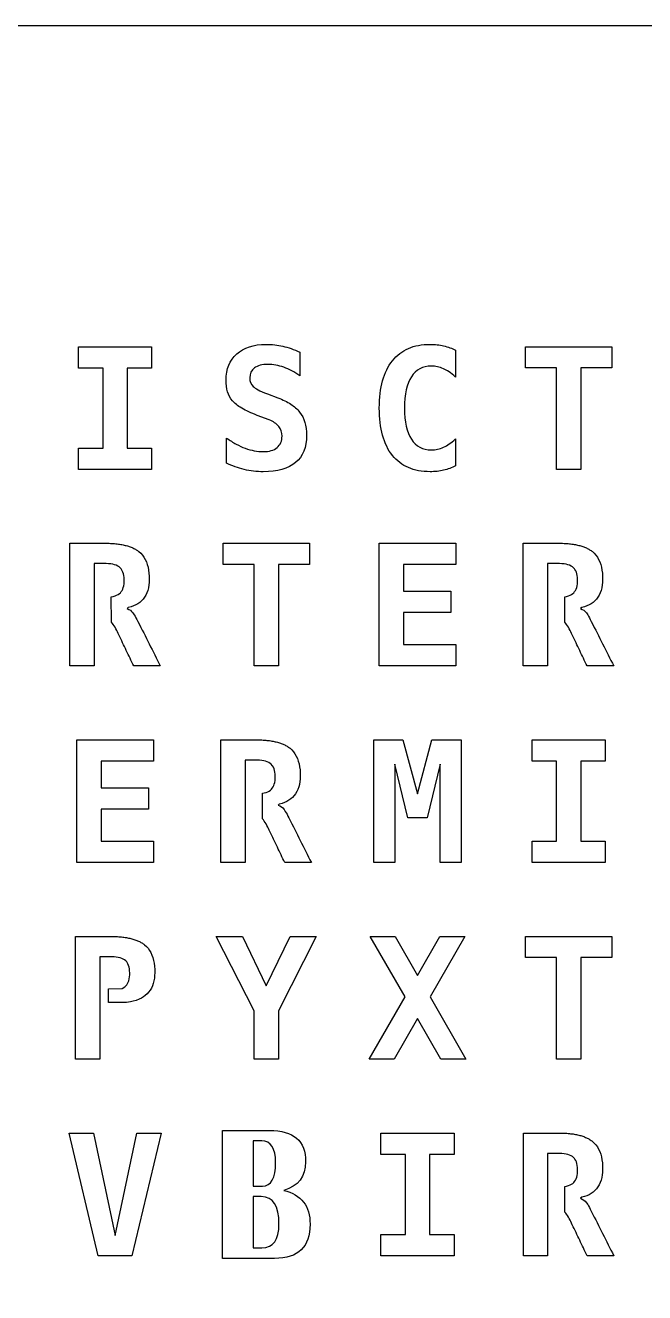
# Model space of a CAD drawing. Extents: x 14 to 293, y 10 to 290.
# Drawn here: x 93.5 to 161.8, y 149.8 to 289.5 of the extents above; entities that cross this region are included whole.
import ezdxf

# ---------------------------------------------------------------- set-up
doc = ezdxf.new("R2010")
doc.units = 0
doc.layers.add('Layer_1', color=7, linetype='CONTINUOUS')

msp = doc.modelspace()

# ---------------------------------------------------------------- linework, layer by layer
at = {"layer": 'Layer_1', "color": 5}
for points in [[(293.161773, 10.134256), (13.76052, 10.134256), (13.76052, 289.5355), (293.161773, 289.5355)], [(99.423762, 251.757945), (99.423762, 254.114157), (107.479484, 254.114157), (107.479484, 251.757945), (104.788126, 251.757945), (104.788126, 242.941282), (107.479484, 242.941282), (107.479484, 240.585069), (99.423762, 240.585069), (99.423762, 242.941282), (102.114765, 242.941282), (102.114765, 251.757945)], [(154.798541, 240.585069), (152.12518, 240.585069), (152.12518, 251.776288), (148.691227, 251.776288), (148.691227, 254.114157), (158.232496, 254.114157), (158.232496, 251.776288), (154.798541, 251.776288)], [(121.458209, 218.915149), (118.785198, 218.915149), (118.785198, 230.106016), (115.350891, 230.106016), (115.350891, 232.443885), (124.892514, 232.443885), (124.892514, 230.106016), (121.458209, 230.106016)], [(141.005383, 218.915149), (132.578189, 218.915149), (132.578189, 232.443885), (141.005383, 232.443885), (141.005383, 230.088025), (135.251198, 230.088025), (135.251198, 227.170189), (140.461749, 227.170189), (140.461749, 224.814328), (135.251198, 224.814328), (135.251198, 221.27101), (141.005383, 221.27101)], [(107.665396, 197.245044), (99.23785, 197.245044), (99.23785, 210.77378), (107.665396, 210.77378), (107.665396, 208.417919), (101.911211, 208.417919), (101.911211, 205.500078), (107.121762, 205.500078), (107.121762, 203.144221), (101.911211, 203.144221), (101.911211, 199.600907), (107.665396, 199.600907)], [(131.984636, 210.77378), (135.174466, 210.77378), (136.787374, 204.838617), (138.390757, 210.77378), (141.598933, 210.77378), (141.598933, 197.245044), (139.297399, 197.245044), (139.297399, 208.082777), (137.865469, 202.165257), (135.736092, 202.165257), (134.28617, 208.082777), (134.28617, 197.245044), (131.984636, 197.245044)], [(149.43418, 208.417919), (149.43418, 210.77378), (157.489544, 210.77378), (157.489544, 208.417919), (154.798541, 208.417919), (154.798541, 199.600905), (157.489544, 199.600905), (157.489544, 197.245044), (149.43418, 197.245044), (149.43418, 199.600905), (152.12518, 199.600905), (152.12518, 208.417919)], [(114.607761, 189.10386), (117.489264, 189.10386), (120.117116, 183.666826), (122.754144, 189.10386), (125.635644, 189.10386), (121.45803, 180.903152), (121.45803, 175.574772), (118.785021, 175.574772), (118.785021, 180.903152)], [(142.133669, 175.574772), (139.369644, 175.574772), (136.7873, 180.051189), (134.213772, 175.574772), (131.450099, 175.574772), (135.419222, 182.443387), (131.558755, 189.10386), (134.322428, 189.10386), (136.7873, 184.799248), (139.260987, 189.10386), (142.024661, 189.10386), (138.182892, 182.443387)], [(154.798541, 175.574772), (152.12518, 175.574772), (152.12518, 186.765639), (148.691227, 186.765639), (148.691227, 189.10386), (158.232496, 189.10386), (158.232496, 186.765639), (154.798541, 186.765639)], [(103.447035, 156.133713), (105.830412, 167.433591), (108.521413, 167.433591), (105.304773, 153.904852), (101.598471, 153.904852), (98.381828, 167.433591), (101.073183, 167.433591)], [(132.763927, 165.077727), (132.763927, 167.433591), (140.819643, 167.433591), (140.819643, 165.077727), (138.12829, 165.077727), (138.12829, 156.260715), (140.819643, 156.260715), (140.819643, 153.904852), (132.763927, 153.904852), (132.763927, 156.260715), (135.455279, 156.260715), (135.455279, 165.077727)]]:
    msp.add_lwpolyline(points, close=True, dxfattribs=at)
for points in [[(123.805249, 253.525017), (123.805249, 250.915506)], [(141.000797, 253.71516), (141.000797, 250.742998)], [(120.244296, 248.912777), (121.395061, 248.477802)], [(120.443263, 246.031277), (119.129159, 246.529754)], [(115.731539, 241.283217), (115.731539, 244.046894)], [(141.000797, 243.955874), (141.000797, 240.983709)], [(104.776207, 225.244507), (104.964235, 225.15843), (105.131807, 225.05189), (105.272216, 224.931941), (105.418266, 224.759785), (105.562903, 224.549531), (105.652864, 224.403833), (105.749172, 224.236264), (105.851476, 224.047526), (105.95978, 223.836918), (106.141107, 223.477082), (106.294214, 223.172634), (106.446616, 222.86889), (106.599723, 222.564441), (106.752829, 222.260697), (106.905581, 221.956249), (107.058688, 221.652155), (107.211439, 221.348057), (107.364546, 221.043963), (107.5173, 220.739867), (107.670052, 220.435771), (107.823161, 220.131674), (107.975913, 219.827578), (108.12902, 219.523485), (108.282126, 219.219037), (108.434529, 218.915292), (105.498699, 218.915292), (105.397099, 219.128724), (105.295144, 219.342155), (105.19319, 219.555587), (105.091235, 219.769018), (104.989283, 219.982449), (104.88698, 220.196233), (104.785025, 220.409664), (104.683073, 220.623096), (104.581119, 220.836527), (104.479167, 221.05031), (104.377567, 221.263742), (104.275612, 221.477173), (104.173658, 221.690607), (104.071706, 221.904391), (103.969751, 222.117822), (103.867799, 222.331254), (103.79301, 222.491768), (103.704461, 222.67627), (103.629672, 222.825852), (103.53407, 223.008238), (103.437761, 223.177571), (103.341099, 223.334559), (103.24338, 223.479196), (103.145661, 223.610786), (103.047234, 223.730378), (103.028898, 226.551202), (103.245505, 226.59177), (103.442707, 226.646452), (103.620155, 226.714185), (103.777494, 226.795677), (103.915432, 226.890927), (104.029378, 226.995352), (104.126747, 227.112118), (104.212824, 227.245823), (104.287614, 227.396461), (104.35041, 227.565442), (104.398387, 227.758763), (104.430139, 227.978544), (104.444586, 228.19233), (104.447232, 228.418816), (104.436278, 228.654472), (104.410507, 228.872135), (104.370291, 229.071456), (104.314551, 229.252433), (104.244701, 229.415771), (104.160386, 229.560763), (104.112409, 229.62638), (104.005515, 229.744206), (103.881338, 229.846865), (103.737053, 229.936823), (103.573715, 230.013378), (103.390975, 230.076523), (103.189183, 230.126265), (102.967991, 230.162955), (102.727398, 230.186238), (102.467751, 230.196107), (102.281839, 230.196636), (102.203168, 230.196636), (101.140244, 230.196636), (101.140244, 226.508329), (101.140244, 225.384728), (101.140244, 224.261124), (101.140244, 218.915104), (98.467233, 218.915104), (98.467233, 232.44384), (101.603794, 232.44384), (101.844742, 232.44384), (102.086045, 232.44384), (102.327699, 232.44384)], [(154.771704, 225.244507), (154.959733, 225.15843), (155.127304, 225.05189), (155.26771, 224.931941), (155.41376, 224.759785), (155.5584, 224.549531), (155.648358, 224.403833), (155.744669, 224.236264), (155.846973, 224.047526), (155.955278, 223.836918), (156.136607, 223.477082), (156.289359, 223.172634), (156.442114, 222.86889), (156.59522, 222.564441), (156.748327, 222.260697), (156.901078, 221.956249), (157.054185, 221.652155), (157.206939, 221.348057), (157.359691, 221.043963), (157.512798, 220.739867), (157.665552, 220.435771), (157.818659, 220.131674), (157.971411, 219.827578), (158.124517, 219.523485), (158.277623, 219.219037), (158.430023, 218.915292), (155.494194, 218.915292), (155.392242, 219.128724), (155.290642, 219.342155), (155.188687, 219.555587), (155.086735, 219.769018), (154.984781, 219.982449), (154.882477, 220.196233), (154.780522, 220.409664), (154.678568, 220.623096), (154.576616, 220.836527), (154.474661, 221.05031), (154.37271, 221.263742), (154.27111, 221.477173), (154.169155, 221.690607), (154.067203, 221.904391), (153.965249, 222.117822), (153.863297, 222.331254), (153.788507, 222.491768), (153.699959, 222.67627), (153.625169, 222.825852), (153.529564, 223.008238), (153.433259, 223.177571), (153.336596, 223.334559), (153.238877, 223.479196), (153.141156, 223.610786), (153.042731, 223.730378), (153.024395, 226.551202), (153.241002, 226.59177), (153.438204, 226.646452), (153.615652, 226.714185), (153.772992, 226.795677), (153.910575, 226.890927), (154.024875, 226.995352), (154.122244, 227.112118), (154.208321, 227.245823), (154.283111, 227.396461), (154.345905, 227.565442), (154.393532, 227.758763), (154.425282, 227.978544), (154.440099, 228.19233), (154.442745, 228.418816), (154.431791, 228.654472), (154.406047, 228.872135), (154.365828, 229.071456), (154.310088, 229.252433), (154.240238, 229.415771), (154.155571, 229.560763), (154.107946, 229.62638), (154.001055, 229.744206), (153.876523, 229.846865), (153.73259, 229.936823), (153.569252, 230.013378), (153.386512, 230.076523), (153.184722, 230.126265), (152.963531, 230.162955), (152.722935, 230.186238), (152.463288, 230.196107), (152.277374, 230.196636), (152.198705, 230.196636), (151.135781, 230.196636), (151.135781, 226.508329), (151.135781, 225.384728), (151.135781, 224.261124), (151.135781, 218.915104), (148.462667, 218.915104), (148.462667, 232.44384), (151.599228, 232.44384), (151.840176, 232.44384), (152.081479, 232.44384), (152.322779, 232.44384)], [(106.078695, 231.519577), (106.282956, 231.335776), (106.466047, 231.131517), (106.629385, 230.906447), (106.771908, 230.660559), (106.89432, 230.394208), (106.996275, 230.108104), (107.07847, 229.80542), (107.141267, 229.486156), (107.183952, 229.151013), (107.207235, 228.799647), (107.210754, 228.462038), (107.194906, 228.10185), (107.169506, 227.849613), (107.117295, 227.53705), (107.043916, 227.2513), (106.949018, 226.987418), (106.831897, 226.739416), (106.693253, 226.507286), (106.532034, 226.291034), (106.359172, 226.100886), (106.168317, 225.929785), (105.958767, 225.777033), (105.729812, 225.642977), (105.479339, 225.528322), (105.203112, 225.433427), (104.901487, 225.358637), (104.776251, 225.244337), (104.776209, 225.244507)], [(156.074234, 231.519577), (156.278493, 231.335776), (156.461584, 231.131517), (156.624925, 230.906447), (156.767445, 230.660559), (156.88986, 230.394208), (156.991815, 230.108104), (157.074013, 229.80542), (157.136806, 229.486156), (157.179492, 229.151013), (157.202775, 228.799647), (157.206294, 228.462038), (157.190392, 228.10185), (157.164992, 227.849613), (157.11278, 227.53705), (157.039403, 227.2513), (156.944505, 226.987418), (156.827381, 226.739416), (156.68874, 226.507286), (156.527521, 226.291034), (156.354658, 226.100886), (156.163452, 225.929785), (155.953902, 225.777033), (155.725299, 225.642977), (155.474829, 225.528322), (155.198601, 225.433427), (154.896973, 225.358637), (154.771738, 225.244337), (154.771683, 225.244507)], [(121.431349, 203.574679), (121.61938, 203.488602), (121.787304, 203.382062), (121.92771, 203.262119), (122.07376, 203.089611), (122.218048, 202.879706), (122.308006, 202.733653), (122.404314, 202.566437), (122.506973, 202.377347), (122.615277, 202.16709), (122.796252, 201.806905), (122.949359, 201.502806), (123.102113, 201.19871), (123.25522, 200.894617), (123.408324, 200.59052), (123.561078, 200.286424), (123.713833, 199.982328), (123.866585, 199.678234), (124.019691, 199.374138), (124.172797, 199.06969), (124.325552, 198.765948), (124.478658, 198.4615), (124.63141, 198.157756), (124.784165, 197.853308), (124.937271, 197.549209), (125.090023, 197.245116), (122.154193, 197.245116), (122.052241, 197.458547), (121.950287, 197.67233), (121.848335, 197.885764), (121.74638, 198.099193), (121.644429, 198.312627), (121.542474, 198.526059), (121.440522, 198.739842), (121.338568, 198.953273), (121.236616, 199.166705), (121.134661, 199.380136), (121.032709, 199.59392), (120.930755, 199.807351), (120.828803, 200.020783), (120.726848, 200.234211), (120.625248, 200.447997), (120.523294, 200.661431), (120.448507, 200.821944), (120.359607, 201.006094), (120.285169, 201.156025), (120.189215, 201.338058), (120.093256, 201.507746), (119.996596, 201.664734), (119.898874, 201.809374), (119.800804, 201.940959), (119.702379, 202.060199), (119.684043, 204.881374), (119.901002, 204.921945), (120.098206, 204.976272), (120.275654, 205.04436), (120.432994, 205.125852), (120.570577, 205.221102), (120.684877, 205.325525), (120.782244, 205.442296), (120.868321, 205.575998), (120.943113, 205.726636), (121.005907, 205.895263), (121.053532, 206.08894), (121.085282, 206.308722), (121.100099, 206.522505), (121.102744, 206.748989), (121.091791, 206.984645), (121.066047, 207.201955), (121.025475, 207.401279), (120.97009, 207.582606), (120.90024, 207.745592), (120.815574, 207.890584), (120.767594, 207.9562), (120.660702, 208.074027), (120.536523, 208.17704), (120.39259, 208.266644), (120.229254, 208.343201), (120.04616, 208.406346), (119.84437, 208.456443), (119.623179, 208.493132), (119.382937, 208.516416), (119.123291, 208.526285), (118.937376, 208.526549), (118.858353, 208.526549), (117.795781, 208.526549), (117.795781, 204.838591), (117.795781, 203.71499), (117.795781, 202.59139), (117.795781, 197.245018), (115.122418, 197.245018), (115.122418, 210.773753), (118.258982, 210.773753), (118.500282, 210.773753), (118.741584, 210.773753), (118.982884, 210.773753)], [(122.733882, 209.849863), (122.93814, 209.666067), (123.121587, 209.461455), (123.28457, 209.236379), (123.427445, 208.990845), (123.54986, 208.724497), (123.651814, 208.438041), (123.73401, 208.135358), (123.796451, 207.816442), (123.839491, 207.481305), (123.862775, 207.129936), (123.86595, 206.792325), (123.850419, 206.432137), (123.825019, 206.179899), (123.772808, 205.867336), (123.699429, 205.581586), (123.604179, 205.317709), (123.48741, 205.069705), (123.348414, 204.837572), (123.187545, 204.620966), (123.014684, 204.431172), (122.823478, 204.259722), (122.613928, 204.107322), (122.385325, 203.973266), (122.1345, 203.858614), (121.858627, 203.763713), (121.557, 203.688572), (121.43141, 203.574624), (121.431325, 203.574679)], [(104.404425, 181.810853), (102.735073, 181.810853), (102.735073, 183.332742), (104.232975, 183.374017), (104.52825, 183.550761), (104.64255, 183.655536), (104.739564, 183.771953), (104.825641, 183.905657), (104.900431, 184.056295), (104.963579, 184.225277), (105.011204, 184.418952), (105.042954, 184.63873), (105.057771, 184.852162), (105.059623, 185.07865), (105.048696, 185.314304), (105.023296, 185.531617), (104.982724, 185.73129), (104.927339, 185.912265), (104.857489, 186.0756), (104.772822, 186.220592), (104.724843, 186.286214), (104.617951, 186.404041), (104.493774, 186.506699), (104.349841, 186.596306), (104.186149, 186.673212), (104.003409, 186.736358), (103.801619, 186.786099), (103.580427, 186.822789), (103.339834, 186.846072), (103.08054, 186.855941), (102.894622, 186.856471), (102.815602, 186.856471), (101.752678, 186.856471), (101.752678, 183.168163), (101.752678, 182.04456), (101.752678, 180.920959), (101.752678, 175.574587), (99.079669, 175.574587), (99.079669, 189.10372), (102.21623, 189.10372), (102.457179, 189.10372), (102.69883, 189.10372), (102.940136, 189.10372)], [(106.691367, 188.179437), (106.895625, 187.995639), (107.079068, 187.791381), (107.242054, 187.566308), (107.384577, 187.32042), (107.50699, 187.054072), (107.609299, 186.767616), (107.691497, 186.464932), (107.753938, 186.146371), (107.796624, 185.810877), (107.819907, 185.45951), (107.823426, 185.121899), (107.807895, 184.761711), (107.782125, 184.509474), (107.729914, 184.196913), (107.656537, 183.911515), (107.561637, 183.647633), (107.444865, 183.399277), (107.305872, 183.16715), (107.144651, 182.950895), (106.972142, 182.760744), (106.780936, 182.589649), (106.571386, 182.436894), (106.342786, 182.303192), (106.091958, 182.188186)], [(115.293389, 153.615221), (115.293389, 167.723222), (120.462313, 167.723222)], [(119.61917, 166.555169), (118.665606, 166.555169), (118.665606, 161.583801), (118.665606, 161.583801)], [(154.771704, 160.234069), (154.959733, 160.14799), (155.127304, 160.041452), (155.26771, 159.921506), (155.41376, 159.74935), (155.5584, 159.539093), (155.648358, 159.393395), (155.744669, 159.225824), (155.846973, 159.037089), (155.955278, 158.82648), (156.136607, 158.466642), (156.289359, 158.162196), (156.442114, 157.858452), (156.59522, 157.554004), (156.748327, 157.25026), (156.901078, 156.945812), (157.054185, 156.641715), (157.206939, 156.337619), (157.359691, 156.033523), (157.512798, 155.729429), (157.665552, 155.425333), (157.818659, 155.121237), (157.971411, 154.817141), (158.124517, 154.513047), (158.277623, 154.208599), (158.430023, 153.904852), (155.494194, 153.904852), (155.392242, 154.118286), (155.290642, 154.331718), (155.188687, 154.545149), (155.086735, 154.75858), (154.984781, 154.972015), (154.882477, 155.185795), (154.780522, 155.399227), (154.678568, 155.612658), (154.576616, 155.82609), (154.474661, 156.039873), (154.37271, 156.253304), (154.27111, 156.466738), (154.169155, 156.68017), (154.067203, 156.893953), (153.965249, 157.107385), (153.863297, 157.320816), (153.788507, 157.481328), (153.699959, 157.665835), (153.625169, 157.815412), (153.529564, 157.9978), (153.433259, 158.167134), (153.336596, 158.324119), (153.238877, 158.468761), (153.141156, 158.600349), (153.042731, 158.719941), (153.024395, 161.540764), (153.241002, 161.581333), (153.438204, 161.636012), (153.615652, 161.703747), (153.772992, 161.785239), (153.910575, 161.880489), (154.024875, 161.984915), (154.122244, 162.101683), (154.208321, 162.235385), (154.283111, 162.386023), (154.345905, 162.555005), (154.393532, 162.748325), (154.425282, 162.968109), (154.440099, 163.181893), (154.442745, 163.408379), (154.431791, 163.644032), (154.406047, 163.861697), (154.365828, 164.061018), (154.310088, 164.241996), (154.240238, 164.405331), (154.155571, 164.550323), (154.107946, 164.615942), (154.001055, 164.733769), (153.876523, 164.836427), (153.73259, 164.926386), (153.569252, 165.00294), (153.386512, 165.066088), (153.184722, 165.115827), (152.963531, 165.152517), (152.722935, 165.1758), (152.463288, 165.185669), (152.277374, 165.186199), (152.198705, 165.186199), (151.135781, 165.186199), (151.135781, 161.497888), (151.135781, 160.374285), (151.135781, 159.250682), (151.135781, 153.904667), (148.462772, 153.904667), (148.462772, 167.433403), (151.599334, 167.433403), (151.840282, 167.433403), (152.081585, 167.433403), (152.322885, 167.433403)], [(156.074234, 166.509139), (156.278493, 166.325341), (156.461584, 166.12108), (156.624925, 165.896007), (156.767445, 165.650122), (156.88986, 165.383774), (156.991815, 165.097666), (157.074013, 164.794631), (157.136806, 164.475718), (157.179492, 164.140576), (157.202775, 163.789209), (157.206294, 163.451601), (157.190392, 163.091413), (157.164992, 162.839172), (157.11278, 162.526612), (157.039403, 162.240862), (156.944505, 161.976983), (156.827381, 161.728975), (156.68874, 161.496849), (156.527521, 161.280597), (156.354658, 161.090449), (156.163452, 160.918999), (155.953902, 160.766596), (155.725299, 160.63254), (155.474829, 160.517888), (155.198601, 160.42299), (154.896973, 160.3482), (154.771738, 160.2339), (154.771683, 160.234069)], [(118.665606, 161.583801), (119.704541, 161.583801)], [(119.56837, 160.416102), (118.665606, 160.416102), (118.665606, 154.783274), (118.665606, 154.783274)], [(118.665606, 154.783274), (119.627989, 154.783274)], [(121.041224, 153.615221), (115.293389, 153.615221), (115.293389, 153.615221)]]:
    msp.add_lwpolyline(points, dxfattribs=at)
for points in [[(116.85479, 253.316523), (117.646074, 254.017497), (118.721698, 254.367805), (120.080958, 254.367805)], [(120.080958, 254.367805), (120.406925, 254.367805), (120.730425, 254.349814), (121.050748, 254.313478)], [(121.050748, 254.313478), (121.37072, 254.27714), (121.672697, 254.225989), (121.956684, 254.159665)], [(135.790247, 253.918717), (136.484868, 254.218228), (137.282502, 254.367805), (138.182794, 254.367805)], [(138.182794, 254.367805), (138.454434, 254.367805), (138.713022, 254.353703), (138.957497, 254.326882)], [(138.957497, 254.326882), (139.201975, 254.299365), (139.442216, 254.258797), (139.677873, 254.204467)], [(115.67686, 250.426201), (115.67686, 251.658461), (116.069856, 252.621902), (116.85479, 253.316523)], [(121.956684, 254.159665), (122.240672, 254.09299), (122.540887, 254.006911), (122.858742, 253.90108)], [(122.858742, 253.90108), (123.175186, 253.795599), (123.491276, 253.670009), (123.805249, 253.525017)], [(134.023526, 252.564397), (134.506832, 253.168356), (135.095623, 253.620267), (135.790247, 253.918717)], [(139.677873, 254.204467), (140.155184, 254.095811), (140.596157, 253.93283), (141.000798, 253.71516)], [(118.812363, 251.767115), (118.467698, 251.507472), (118.295542, 251.139169), (118.295542, 250.661506)], [(120.289098, 252.156936), (119.642805, 252.156936), (119.150678, 252.027113), (118.812363, 251.767115)], [(122.055816, 251.839788), (121.457855, 252.051103), (120.869419, 252.156936), (120.289098, 252.156936)], [(123.805249, 250.915506), (123.237628, 251.320147), (122.654129, 251.628122), (122.055816, 251.839788)], [(132.582774, 247.345028), (132.582774, 249.622217), (133.062909, 251.362125), (134.023526, 252.564397)], [(138.318264, 251.966436), (137.352, 251.966436), (136.617866, 251.57979), (136.116565, 250.806498)], [(138.984662, 251.898703), (138.764177, 251.943505), (138.541924, 251.966436), (138.318264, 251.966436)], [(139.659529, 251.676453), (139.430223, 251.779111), (139.20515, 251.852843), (138.984662, 251.898703)], [(140.271601, 251.336725), (140.056759, 251.47819), (139.852852, 251.591784), (139.659529, 251.676453)], [(116.393002, 248.151835), (115.915691, 248.70746), (115.67686, 249.465584), (115.67686, 250.426201)], [(118.295542, 250.661506), (118.295542, 250.287205), (118.422542, 249.976055), (118.67619, 249.728403)], [(136.116565, 250.806498), (135.614913, 250.021209), (135.36444, 248.867269), (135.36444, 247.345028)], [(141.000797, 250.742998), (140.728803, 250.996646), (140.485738, 251.194554), (140.271601, 251.336725)], [(118.67619, 249.728403), (118.797194, 249.607401), (118.977111, 249.483576), (119.215591, 249.356928)], [(119.215591, 249.356928), (119.454067, 249.229928), (119.79697, 249.081758), (120.244296, 248.912777)], [(117.416768, 247.331622), (116.969794, 247.600438), (116.628659, 247.873843), (116.393002, 248.151835)], [(119.129159, 246.529754), (118.43489, 246.795396), (117.863739, 247.062805), (117.416768, 247.331622)], [(121.395061, 248.477802), (121.950689, 248.266487), (122.42447, 248.032238), (122.817115, 247.775415)], [(122.817115, 247.775415), (123.210111, 247.518947), (123.53608, 247.22755), (123.795724, 246.901229)], [(134.023526, 242.134475), (133.062909, 243.342745), (132.582774, 245.079478), (132.582774, 247.345028)], [(135.36444, 247.345028), (135.36444, 245.822782), (135.614913, 244.674837), (136.116565, 243.901547)], [(121.03699, 245.727884), (120.858132, 245.845716), (120.660575, 245.946607), (120.443263, 246.031277)], [(123.795724, 246.901229), (124.30937, 246.242591), (124.566548, 245.393805), (124.566548, 244.354869)], [(121.494193, 245.315486), (121.36719, 245.472474), (121.21479, 245.610057), (121.03699, 245.727884)], [(121.856849, 244.246212), (121.856849, 244.656845), (121.735845, 245.013509), (121.494193, 245.315486)], [(115.731539, 244.046894), (116.105837, 243.780897), (116.459325, 243.557586), (116.79129, 243.376257)], [(116.79129, 243.376257), (117.123959, 243.19493), (117.462274, 243.040765), (117.806237, 242.914117)], [(121.313215, 242.995609), (121.67552, 243.297588), (121.856849, 243.714574), (121.856849, 244.246212)], [(124.566548, 244.354869), (124.566548, 243.019953), (124.16191, 242.017), (123.35228, 241.346366)], [(136.116565, 243.901547), (136.617866, 243.122257), (137.352, 242.73279), (138.318264, 242.73279)], [(139.668702, 243.031595), (139.880017, 243.128255), (140.089919, 243.247495), (140.298413, 243.389311)], [(140.298413, 243.389311), (140.506905, 243.531128), (140.741151, 243.720572), (141.000797, 243.955874)], [(117.806237, 242.914117), (118.477223, 242.666467), (119.129159, 242.542639), (119.763458, 242.542639)], [(119.763458, 242.542639), (120.108123, 242.542639), (120.406925, 242.58039), (120.660575, 242.655881)], [(120.660575, 242.655881), (120.914223, 242.73138), (121.131888, 242.844622), (121.313215, 242.995609)], [(135.790247, 240.779803), (135.095623, 241.079311), (134.506832, 241.530518), (134.023526, 242.134475)], [(138.318264, 242.73279), (138.78393, 242.73279), (139.233725, 242.832274), (139.668702, 243.031595)], [(117.688408, 240.567078), (116.999782, 240.730413), (116.347491, 240.968892), (115.731539, 241.283217)], [(118.721698, 240.3861), (118.377385, 240.422086), (118.033072, 240.482411), (117.688408, 240.567078)], [(119.781802, 240.331421), (119.419497, 240.331421), (119.066011, 240.349757), (118.721698, 240.3861)], [(123.35228, 241.346366), (122.537008, 240.669736), (121.34673, 240.331421), (119.781802, 240.331421)], [(138.182794, 240.331421), (137.282502, 240.331421), (136.484868, 240.481001), (135.790247, 240.779803)], [(139.668702, 240.494402), (139.209735, 240.385748), (138.714432, 240.331421), (138.182794, 240.331421)], [(141.000797, 240.983709), (140.577813, 240.766044), (140.134017, 240.603413), (139.668702, 240.494402)], [(102.327594, 232.443885), (102.435895, 232.443885), (102.542787, 232.442562), (102.647917, 232.439996)], [(102.647917, 232.439991), (102.752692, 232.438138), (102.855702, 232.434011), (102.95695, 232.429407)], [(102.95695, 232.429407), (103.057844, 232.424459), (103.156978, 232.41848), (103.254344, 232.411072)], [(103.254344, 232.411064), (103.351711, 232.403999), (103.446961, 232.395533), (103.540449, 232.386008)], [(103.540449, 232.386002), (103.633934, 232.376504), (103.725303, 232.36555), (103.814909, 232.353546)], [(103.814909, 232.353546), (103.904516, 232.34156), (103.99236, 232.328146), (104.078085, 232.313681)], [(104.078085, 232.313681), (104.164162, 232.299579), (104.247767, 232.283696), (104.329616, 232.266763)], [(104.329616, 232.266763), (104.411814, 232.249829), (104.491893, 232.231838), (104.569858, 232.212436)], [(104.569858, 232.212436), (104.648175, 232.193386), (104.724729, 232.172923), (104.798458, 232.151404)], [(104.798458, 232.151404), (104.872896, 232.129523), (104.945214, 232.106954), (105.016123, 232.082613)], [(105.016123, 232.082613), (105.086679, 232.058615), (105.155119, 232.033223), (105.221797, 232.006764)], [(105.221797, 232.006764), (105.288472, 231.980306), (105.353382, 231.952789), (105.415823, 231.923863)], [(105.415823, 231.923863), (105.478972, 231.894933), (105.540003, 231.864948), (105.598915, 231.83355)], [(152.322779, 232.443885), (152.431435, 232.443885), (152.538327, 232.442562), (152.643454, 232.439996)], [(152.643454, 232.439991), (152.748231, 232.438138), (152.851242, 232.434011), (152.95249, 232.429407)], [(152.95249, 232.429407), (153.053386, 232.424459), (153.152517, 232.41848), (153.249884, 232.411072)], [(153.249884, 232.411064), (153.347251, 232.403999), (153.442149, 232.395533), (153.535986, 232.386008)], [(153.535986, 232.386002), (153.629474, 232.376504), (153.720845, 232.36555), (153.810449, 232.353546)], [(153.810449, 232.353546), (153.900055, 232.34156), (153.987897, 232.328146), (154.073622, 232.313681)], [(154.073622, 232.313681), (154.159701, 232.299579), (154.24331, 232.283696), (154.325153, 232.266763)], [(154.325153, 232.266763), (154.407351, 232.249829), (154.487081, 232.231838), (154.565398, 232.212436)], [(154.565398, 232.212436), (154.643714, 232.193386), (154.720266, 232.172923), (154.793998, 232.151404)], [(154.793998, 232.151404), (154.868436, 232.129523), (154.940754, 232.106954), (155.011662, 232.082613)], [(155.011662, 232.082613), (155.082219, 232.058615), (155.150659, 232.033223), (155.217334, 232.006764)], [(155.217334, 232.006764), (155.284009, 231.980306), (155.348921, 231.952789), (155.411363, 231.923863)], [(155.411363, 231.923863), (155.474509, 231.894933), (155.53554, 231.864948), (155.594455, 231.83355)], [(105.598915, 231.83355), (105.658182, 231.802152), (105.71498, 231.769698), (105.770365, 231.736183)], [(105.770365, 231.736183), (105.825753, 231.702316), (105.879022, 231.667743), (105.930176, 231.631408)], [(105.930176, 231.631408), (105.98168, 231.59507), (106.031422, 231.558031), (106.078695, 231.519577)], [(155.594455, 231.83355), (155.653721, 231.802152), (155.71052, 231.769698), (155.765905, 231.736183)], [(155.765905, 231.736183), (155.821293, 231.702316), (155.874561, 231.667743), (155.925716, 231.631408)], [(155.925716, 231.631408), (155.97722, 231.59507), (156.026961, 231.558031), (156.074234, 231.519577)], [(118.982778, 210.77378), (119.091435, 210.77378), (119.198326, 210.772722), (119.303101, 210.770261)], [(119.303101, 210.770253), (119.408231, 210.767607), (119.511241, 210.764247), (119.612137, 210.759326)], [(119.612137, 210.759331), (119.713383, 210.754727), (119.812514, 210.748748), (119.909884, 210.741366)], [(119.909884, 210.741353), (120.006896, 210.734288), (120.102146, 210.725822), (120.195634, 210.716297)], [(120.195634, 210.716291), (120.289473, 210.706422), (120.38049, 210.695839), (120.470448, 210.683483)], [(120.470448, 210.683483), (120.560055, 210.671497), (120.647545, 210.658427), (120.73327, 210.64397)], [(120.73327, 210.64397), (120.819347, 210.629524), (120.903309, 210.613985), (120.985153, 210.597052)], [(120.985153, 210.597052), (121.067351, 210.580118), (121.147081, 210.562127), (121.225397, 210.542725)], [(121.225397, 210.542725), (121.303714, 210.523675), (121.379914, 210.503209), (121.453997, 210.481693)], [(121.453997, 210.481693), (121.528435, 210.459812), (121.600754, 210.436891), (121.671662, 210.412902)], [(121.671662, 210.412902), (121.741867, 210.388904), (121.810306, 210.363509), (121.877333, 210.337051)], [(121.877333, 210.337051), (121.944008, 210.310619), (122.008919, 210.283076), (122.071363, 210.254149)], [(122.071363, 210.254149), (122.134508, 210.225219), (122.195188, 210.195234), (122.254454, 210.163836)], [(122.254454, 210.163836), (122.313369, 210.132441), (122.370519, 210.099984), (122.425553, 210.066117)], [(122.425553, 210.066117), (122.48129, 210.032603), (122.534206, 209.997678), (122.585713, 209.961342)], [(122.585713, 209.961342), (122.637219, 209.925359), (122.686609, 209.887966), (122.733882, 209.849863)], [(102.940263, 189.10372), (103.048922, 189.10372), (103.155811, 189.102397), (103.260589, 189.100201)], [(103.260588, 189.10019), (103.365715, 189.097544), (103.468726, 189.094184), (103.569622, 189.089236)], [(103.569622, 189.089242), (103.67087, 189.084294), (103.769999, 189.078314), (103.867365, 189.071276)], [(103.867365, 189.071263), (103.96438, 189.063855), (104.059633, 189.055388), (104.153115, 189.045863)], [(104.153115, 189.045863), (104.246606, 189.035994), (104.338329, 189.025411), (104.427581, 189.013409)], [(104.427581, 189.013409), (104.517187, 189.001424), (104.605029, 188.988009), (104.690754, 188.973545)], [(104.690754, 188.973545), (104.776834, 188.959098), (104.860794, 188.943557), (104.942637, 188.926623)], [(104.942637, 188.926623), (105.024835, 188.910034), (105.104562, 188.891698), (105.182882, 188.872648)], [(105.182882, 188.872648), (105.261198, 188.853254), (105.337398, 188.832784), (105.411484, 188.811265)], [(105.411484, 188.811265), (105.48592, 188.789384), (105.558238, 188.766463), (105.628795, 188.742473)], [(105.628795, 188.742473), (105.699351, 188.718476), (105.767791, 188.693086), (105.834818, 188.666625)], [(105.834818, 188.666625), (105.901141, 188.640193), (105.966051, 188.61265), (106.028847, 188.583723)], [(106.028847, 188.583723), (106.091641, 188.554797), (106.152672, 188.524809), (106.211939, 188.493413)], [(106.211939, 188.493413), (106.270851, 188.462015), (106.328004, 188.429556), (106.383034, 188.396041)], [(106.383034, 188.396041), (106.438425, 188.362177), (106.491693, 188.327252), (106.542845, 188.291266)], [(106.542845, 188.291266), (106.594352, 188.255286), (106.644093, 188.217889), (106.691367, 188.179437)], [(106.091979, 182.188186), (105.189925, 181.786371), (104.404284, 181.810713), (104.404284, 181.810713)], [(120.462313, 167.723222), (123.124738, 167.723222), (124.456127, 166.568927), (124.456127, 164.260694)], [(121.14353, 164.167913), (121.14353, 165.759299), (120.635527, 166.555169), (119.61917, 166.555169)], [(152.322779, 167.43345), (152.431435, 167.43345), (152.538327, 167.432127), (152.643454, 167.429561)], [(152.643454, 167.429553), (152.748231, 167.427701), (152.851242, 167.423573), (152.95249, 167.41897)], [(152.95249, 167.418972), (153.053386, 167.414025), (153.152517, 167.408045), (153.249884, 167.400637)], [(153.249884, 167.400626), (153.347251, 167.393562), (153.442149, 167.385095), (153.535986, 167.37557)], [(153.535986, 167.375562), (153.629474, 167.366064), (153.720845, 167.35511), (153.810449, 167.343108)], [(153.810449, 167.343108), (153.900055, 167.331123), (153.987897, 167.317708), (154.073622, 167.303246)], [(154.073622, 167.303246), (154.159701, 167.289144), (154.24331, 167.273258), (154.325153, 167.256325)], [(154.325153, 167.256325), (154.407351, 167.239392), (154.487081, 167.2214), (154.565398, 167.201996)], [(154.565398, 167.201996), (154.643714, 167.182946), (154.720266, 167.162485), (154.793998, 167.140964)], [(154.793998, 167.140964), (154.868436, 167.119083), (154.940754, 167.096514), (155.011662, 167.072172)], [(155.011662, 167.072172), (155.082219, 167.048175), (155.150659, 167.022785), (155.217334, 166.996327)], [(155.217334, 166.996327), (155.284009, 166.969895), (155.348921, 166.942352), (155.411363, 166.913422)], [(155.411363, 166.913422), (155.474509, 166.884496), (155.53554, 166.85451), (155.594455, 166.823112)], [(155.594455, 166.823112), (155.653721, 166.791714), (155.71052, 166.75926), (155.765905, 166.725746)], [(155.765905, 166.725746), (155.821293, 166.691879), (155.874561, 166.657306), (155.925716, 166.620971)], [(155.925716, 166.620971), (155.97722, 166.584635), (156.026961, 166.547591), (156.074234, 166.509139)], [(119.704541, 161.583801), (120.66375, 161.583801), (121.14353, 162.44529), (121.14353, 164.167913)], [(124.456126, 164.260694), (124.456126, 162.620973), (123.652849, 161.570043), (122.046291, 161.10861)], [(122.046291, 161.10861), (123.981993, 160.639765), (124.950019, 159.392689), (124.950019, 157.367028)], [(121.51818, 157.408303), (121.51818, 159.413504), (120.868009, 160.416102), (119.56837, 160.416102)], [(119.627989, 154.783274), (120.888117, 154.783274), (121.51818, 155.658166), (121.51818, 157.408303)], [(124.950019, 157.367028), (124.950019, 154.865824), (123.647205, 153.615221), (121.041224, 153.615221)]]:
    msp.add_open_spline(points, degree=3, dxfattribs=at)

doc.saveas('drawing.dxf')
